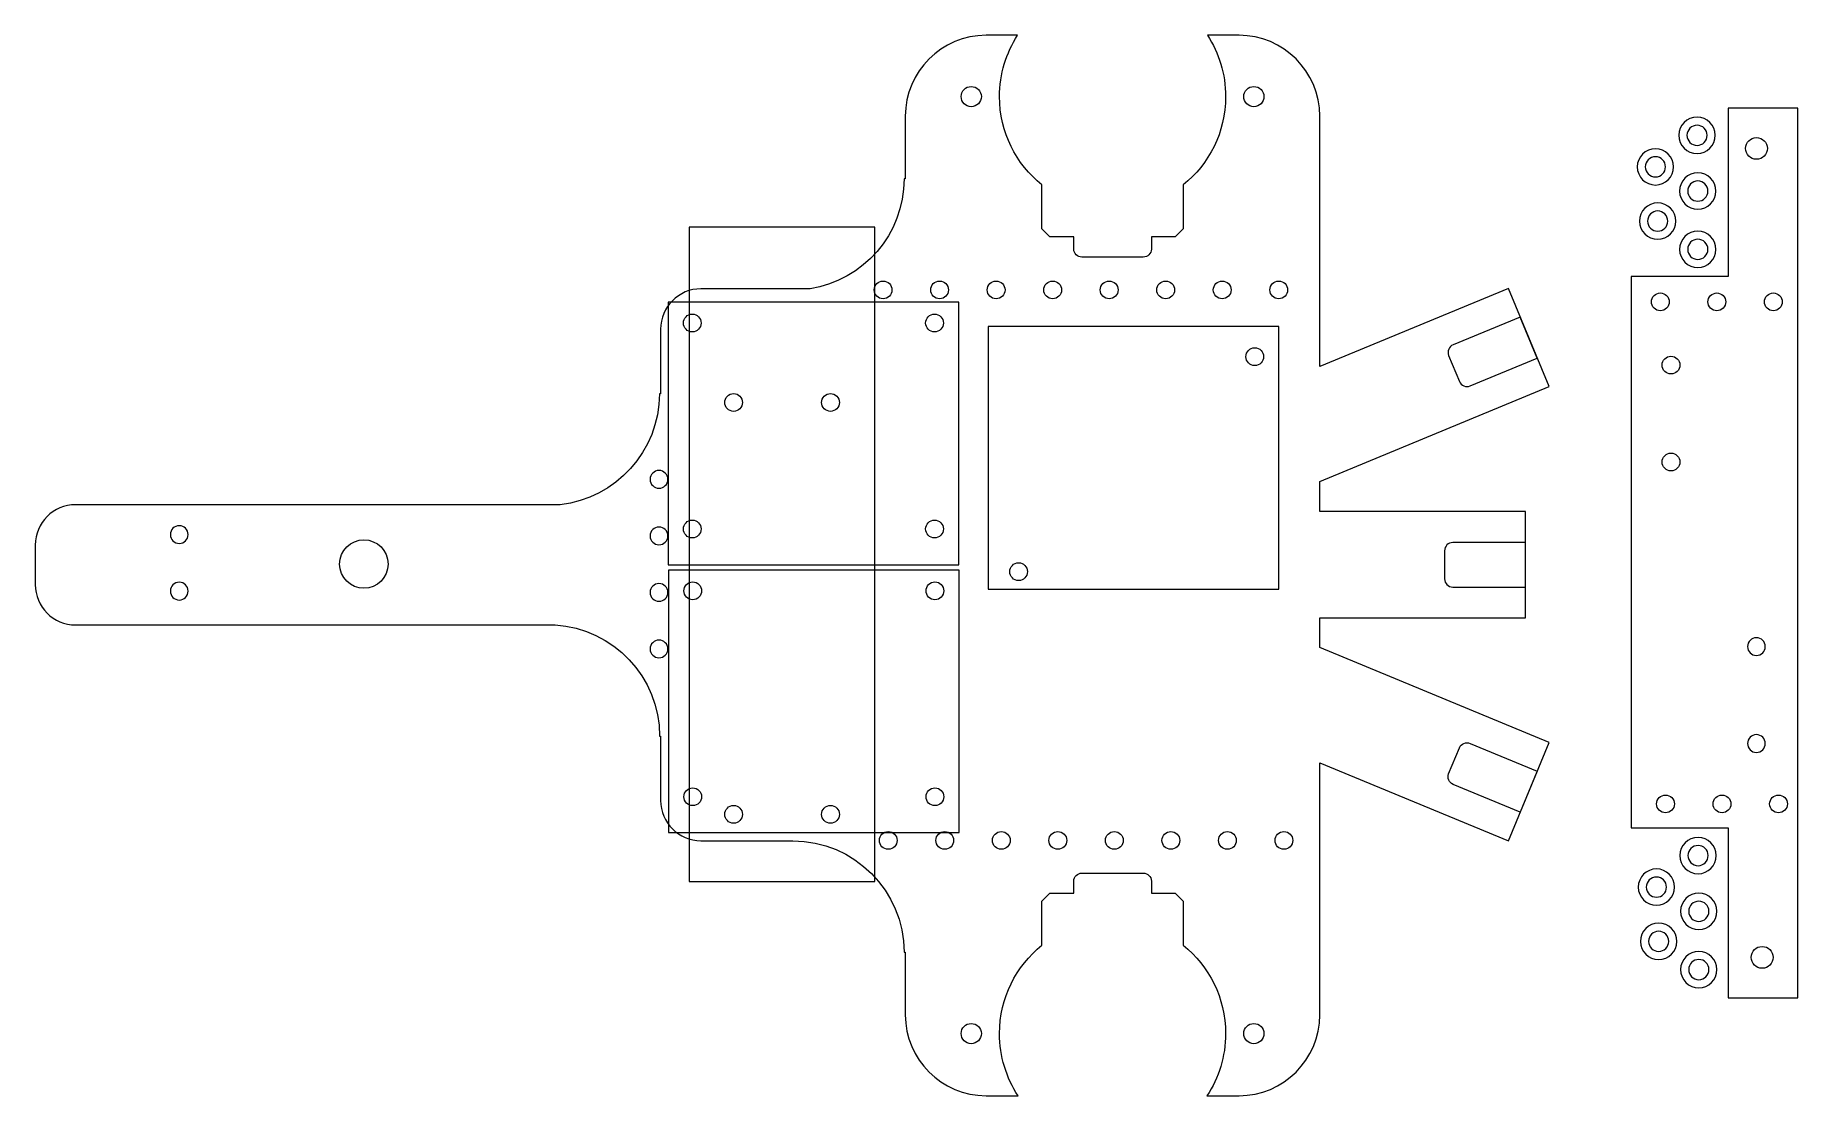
# Model space of a CAD drawing. Header units: millimetres. Extents: x -145 to 74, y -66 to 65.
import ezdxf

# ---------------------------------------------------------------- set-up
doc = ezdxf.new("R2010")
doc.units = ezdxf.units.MM
doc.header["$MEASUREMENT"] = 0
doc.layers.add('layer 1', color=7, linetype='Continuous')

msp = doc.modelspace()

# ---------------------------------------------------------------- linework, layer by layer
at = {"layer": 'layer 1', "color": 1, "lineweight": 9}
for points in [[(-63.7775, -39.4056), (-40.7775, -39.4056), (-40.7775, 41.5944), (-63.7775, 41.5944), (-63.7775, -39.4056)], [(-66.397, -0.2056), (-30.397, -0.2056), (-30.397, 32.2944), (-66.397, 32.2944), (-66.397, -0.2056)], [(-26.7553, -3.2081), (9.2447, -3.2081), (9.2447, 29.2919), (-26.7553, 29.2919), (-26.7553, -3.2081)], [(-66.3443, -33.3668), (-30.3443, -33.3668), (-30.3443, -0.8668), (-66.3443, -0.8668), (-66.3443, -33.3668)]]:
    msp.add_lwpolyline(points, close=True, dxfattribs=at)
at = {"layer": 'layer 1', "lineweight": 9}
for centre, major_axis in [((-28.8471, 57.7667), (0, 1.25)), ((6.1527, 57.7667), (0, 1.25)), ((68.3951, 51.3536), (0, 1.35)), ((-39.7682, 33.8342), (0, 1.1)), ((-32.7684, 33.8342), (0, 1.1)), ((-25.7684, 33.8342), (0, 1.1)), ((-18.7684, 33.8342), (0, 1.1)), ((-11.7682, 33.8342), (0, 1.1)), ((-4.7684, 33.8342), (0, 1.1)), ((2.2316, 33.8342), (0, 1.1)), ((9.2316, 33.8342), (0, 1.1)), ((56.4882, 32.353), (0, 1.1)), ((63.4882, 32.353), (0, 1.1)), ((70.4882, 32.353), (0, 1.1)), ((-63.397, 29.731), (0, 1.1)), ((-33.397, 29.731), (0, 1.1)), ((6.2663, 25.5641), (0, 1.1)), ((57.8118, 24.5238), (0, 1.1)), ((-58.2775, 19.8945), (0, 1.1)), ((-46.2775, 19.8945), (0, 1.1)), ((57.8118, 12.5238), (0, 1.1)), ((-63.397, 4.231), (0, 1.1)), ((-33.397, 4.231), (0, 1.1)), ((-104.0679, -0.1099), (0, 3)), ((-22.9813, -1.054), (0, 1.1)), ((-63.3443, -3.4302), (0, 1.1)), ((-33.3443, -3.4302), (0, 1.1)), ((-63.3443, -28.9302), (0, 1.1)), ((-33.3443, -28.9302), (0, 1.1)), ((-58.2775, -31.1055), (0, 1.1)), ((-46.2775, -31.1055), (0, 1.1)), ((57.1299, -29.814), (0, 1.1)), ((64.1299, -29.814), (0, 1.1)), ((71.1299, -29.814), (0, 1.1)), ((-39.1265, -34.3334), (0, 1.1)), ((-32.1267, -34.3334), (0, 1.1)), ((-25.1267, -34.3334), (0, 1.1)), ((-18.1267, -34.3334), (0, 1.1)), ((-11.1265, -34.3334), (0, 1.1)), ((-4.1267, -34.3334), (0, 1.1)), ((2.8733, -34.3334), (0, 1.1)), ((9.8733, -34.3334), (0, 1.1)), ((69.1007, -48.8144), (0, 1.35)), ((-28.8471, -58.252), (0, 1.25)), ((6.1527, -58.252), (0, 1.25))]:
    msp.add_ellipse(centre, major_axis=major_axis, ratio=1, dxfattribs=at)
for points, knots in [([(-62.3301, 33.9685), (-62.3301, 33.9685), (-48.8009, 33.9685), (-48.8009, 33.9685), (-48.8009, 33.9685), (-42.2288, 35.0092), (-37.1622, 40.7358), (-37.1622, 47.5887), (-37.1622, 47.5887), (-37.1622, 47.5887), (-37.014, 47.5887), (-37.014, 47.5887), (-37.014, 47.5887), (-37.014, 47.5887), (-37.014, 55.3649), (-37.014, 55.3649), (-37.014, 55.3649), (-37.014, 60.8649), (-32.514, 65.3649), (-27.014, 65.3649), (-27.014, 65.3649), (-27.014, 65.3649), (-23.1071, 65.3649), (-23.1071, 65.3649), (-23.1071, 65.3649), (-24.524, 63.1765), (-25.3471, 60.5678), (-25.3471, 57.7667), (-25.3471, 57.7667), (-25.3471, 53.3458), (-23.2974, 49.4042), (-20.0971, 46.8385), (-20.0971, 46.8385), (-20.0971, 46.8385), (-20.0971, 41.3886), (-20.0971, 41.3886), (-20.0971, 41.3886), (-20.0971, 41.3886), (-19.0971, 40.3887), (-19.0971, 40.3887), (-19.0971, 40.3887), (-19.0971, 40.3887), (-16.1501, 40.3887), (-16.1501, 40.3887), (-16.1501, 40.3887), (-16.1501, 40.3887), (-16.1501, 38.8909), (-16.1501, 38.8909), (-16.1501, 38.8909), (-16.1501, 38.3409), (-15.7001, 37.8909), (-15.1501, 37.8909), (-15.1501, 37.8909), (-15.1501, 37.8909), (-7.5441, 37.8909), (-7.5441, 37.8909), (-7.5441, 37.8909), (-6.9941, 37.8909), (-6.5441, 38.3409), (-6.5441, 38.8909), (-6.5441, 38.8909), (-6.5441, 38.8909), (-6.5441, 40.3887), (-6.5441, 40.3887), (-6.5441, 40.3887), (-6.5441, 40.3887), (-3.5971, 40.3887), (-3.5971, 40.3887), (-3.5971, 40.3887), (-3.5971, 40.3887), (-2.5971, 41.3886), (-2.5971, 41.3886), (-2.5971, 41.3886), (-2.5971, 41.3886), (-2.5971, 46.8385), (-2.5971, 46.8385), (-2.5971, 46.8385), (0.6032, 49.4042), (2.6529, 53.3458), (2.6529, 57.7667), (2.6529, 57.7667), (2.6529, 60.5678), (1.8298, 63.1765), (0.4129, 65.3649), (0.4129, 65.3649), (0.4129, 65.3649), (4.3157, 65.3649), (4.3157, 65.3649), (4.3157, 65.3649), (9.8157, 65.3649), (14.3157, 60.8649), (14.3157, 55.3649), (14.3157, 55.3649), (14.3157, 55.3649), (14.3157, 33.9685), (14.3157, 33.9685), (14.3157, 33.9685), (14.3157, 33.9685), (14.3157, 33.7992), (14.3157, 33.7992), (14.3157, 33.7992), (14.3157, 33.7992), (14.3157, 24.3403), (14.3157, 24.3403), (14.3157, 24.3403), (14.3157, 24.3403), (37.6677, 34.0129), (37.6677, 34.0129), (37.6677, 34.0129), (37.6677, 34.0129), (42.7049, 21.8519), (42.7049, 21.8519), (42.7049, 21.8519), (42.7049, 21.8519), (14.3157, 10.0928), (14.3157, 10.0928), (14.3157, 10.0928), (14.3157, 10.0928), (14.3157, 6.3735), (14.3157, 6.3735), (14.3157, 6.3735), (14.3157, 6.3735), (39.7772, 6.3735), (39.7772, 6.3735), (39.7772, 6.3735), (39.7772, 6.3735), (39.7772, -6.7895), (39.7772, -6.7895), (39.7772, -6.7895), (39.7772, -6.7895), (14.3157, -6.7895), (14.3157, -6.7895), (14.3157, -6.7895), (14.3157, -6.7895), (14.3157, -10.4611), (14.3157, -10.4611), (14.3157, -10.4611), (14.3157, -10.4611), (42.7049, -22.2202), (42.7049, -22.2202), (42.7049, -22.2202), (42.7049, -22.2202), (37.6677, -34.3812), (37.6677, -34.3812), (37.6677, -34.3812), (37.6677, -34.3812), (14.3157, -24.7086), (14.3157, -24.7086), (14.3157, -24.7086), (14.3157, -24.7086), (14.3157, -34.3845), (14.3157, -34.3845), (14.3157, -34.3845), (14.3157, -34.3845), (14.3157, -55.9502), (14.3157, -55.9502), (14.3157, -55.9502), (14.3157, -61.4502), (9.8157, -65.9502), (4.3157, -65.9502), (4.3157, -65.9502), (4.3157, -65.9502), (0.347, -65.9502), (0.347, -65.9502), (0.347, -65.9502), (1.804, -63.7414), (2.6529, -61.096), (2.6529, -58.252), (2.6529, -58.252), (2.6529, -53.8311), (0.6032, -49.8895), (-2.5971, -47.3238), (-2.5971, -47.3238), (-2.5971, -47.3238), (-2.5971, -41.8739), (-2.5971, -41.8739), (-2.5971, -41.8739), (-2.5971, -41.8739), (-3.5971, -40.874), (-3.5971, -40.874), (-3.5971, -40.874), (-3.5971, -40.874), (-6.5441, -40.874), (-6.5441, -40.874), (-6.5441, -40.874), (-6.5441, -40.874), (-6.5441, -39.3762), (-6.5441, -39.3762), (-6.5441, -39.3762), (-6.5441, -38.8262), (-6.9941, -38.3762), (-7.5441, -38.3762), (-7.5441, -38.3762), (-7.5441, -38.3762), (-15.1501, -38.3762), (-15.1501, -38.3762), (-15.1501, -38.3762), (-15.7001, -38.3762), (-16.1501, -38.8262), (-16.1501, -39.3762), (-16.1501, -39.3762), (-16.1501, -39.3762), (-16.1501, -40.874), (-16.1501, -40.874), (-16.1501, -40.874), (-16.1501, -40.874), (-19.0971, -40.874), (-19.0971, -40.874), (-19.0971, -40.874), (-19.0971, -40.874), (-20.0971, -41.8739), (-20.0971, -41.8739), (-20.0971, -41.8739), (-20.0971, -41.8739), (-20.0971, -47.3238), (-20.0971, -47.3238), (-20.0971, -47.3238), (-23.2974, -49.8895), (-25.3471, -53.8311), (-25.3471, -58.252), (-25.3471, -58.252), (-25.3471, -61.096), (-24.4982, -63.7414), (-23.0412, -65.9502), (-23.0412, -65.9502), (-23.0412, -65.9502), (-27.014, -65.9502), (-27.014, -65.9502), (-27.014, -65.9502), (-32.514, -65.9502), (-37.014, -61.4502), (-37.014, -55.9502), (-37.014, -55.9502), (-37.014, -55.9502), (-37.014, -48.174), (-37.014, -48.174), (-37.014, -48.174), (-37.014, -48.174), (-37.1622, -48.174), (-37.1622, -48.174), (-37.1622, -48.174), (-37.1622, -40.5898), (-43.3675, -34.3845), (-50.9517, -34.3845), (-50.9517, -34.3845), (-50.9517, -34.3845), (-62.3301, -34.3845), (-62.3301, -34.3845), (-62.3301, -34.3845), (-65.0801, -34.3845), (-67.3301, -32.1345), (-67.3301, -29.3845), (-67.3301, -29.3845), (-67.3301, -29.3845), (-67.3301, -21.4139), (-67.3301, -21.4139), (-67.3301, -21.4139), (-67.3301, -21.4139), (-67.4447, -21.4139), (-67.4447, -21.4139), (-67.4447, -21.4139), (-67.4447, -14.1175), (-73.1884, -8.0984), (-80.3774, -7.652), (-80.3774, -7.652), (-80.3774, -7.652), (-139.7679, -7.652), (-139.7679, -7.652), (-139.7679, -7.652), (-142.5178, -7.652), (-144.7681, -5.402), (-144.7681, -2.652), (-144.7681, -2.652), (-144.7681, -2.652), (-144.7681, 2.236), (-144.7681, 2.236), (-144.7681, 2.236), (-144.7681, 4.986), (-142.518, 7.236), (-139.7679, 7.236), (-139.7679, 7.236), (-139.7679, 7.236), (-79.7724, 7.236), (-79.7724, 7.236), (-79.7724, 7.236), (-72.8812, 7.9842), (-67.4709, 13.8628), (-67.4709, 20.9444), (-67.4709, 20.9444), (-67.4709, 20.9444), (-67.3301, 20.9444), (-67.3301, 20.9444), (-67.3301, 20.9444), (-67.3301, 20.9444), (-67.3301, 28.9685), (-67.3301, 28.9685), (-67.3301, 28.9685), (-67.3301, 31.7185), (-65.0801, 33.9685), (-62.3301, 33.9685)], [0, 0, 0, 0, 0.01315789, 0.01315789, 0.01315789, 0.01315789, 0.02631579, 0.02631579, 0.02631579, 0.02631579, 0.03947368, 0.03947368, 0.03947368, 0.03947368, 0.05263158, 0.05263158, 0.05263158, 0.05263158, 0.06578947, 0.06578947, 0.06578947, 0.06578947, 0.07894737, 0.07894737, 0.07894737, 0.07894737, 0.09210526, 0.09210526, 0.09210526, 0.09210526, 0.10526316, 0.10526316, 0.10526316, 0.10526316, 0.11842105, 0.11842105, 0.11842105, 0.11842105, 0.13157895, 0.13157895, 0.13157895, 0.13157895, 0.14473684, 0.14473684, 0.14473684, 0.14473684, 0.15789474, 0.15789474, 0.15789474, 0.15789474, 0.17105263, 0.17105263, 0.17105263, 0.17105263, 0.18421053, 0.18421053, 0.18421053, 0.18421053, 0.19736842, 0.19736842, 0.19736842, 0.19736842, 0.21052632, 0.21052632, 0.21052632, 0.21052632, 0.22368421, 0.22368421, 0.22368421, 0.22368421, 0.23684211, 0.23684211, 0.23684211, 0.23684211, 0.25, 0.25, 0.25, 0.25, 0.26315789, 0.26315789, 0.26315789, 0.26315789, 0.27631579, 0.27631579, 0.27631579, 0.27631579, 0.28947368, 0.28947368, 0.28947368, 0.28947368, 0.30263158, 0.30263158, 0.30263158, 0.30263158, 0.31578947, 0.31578947, 0.31578947, 0.31578947, 0.32894737, 0.32894737, 0.32894737, 0.32894737, 0.34210526, 0.34210526, 0.34210526, 0.34210526, 0.35526316, 0.35526316, 0.35526316, 0.35526316, 0.36842105, 0.36842105, 0.36842105, 0.36842105, 0.38157895, 0.38157895, 0.38157895, 0.38157895, 0.39473684, 0.39473684, 0.39473684, 0.39473684, 0.40789474, 0.40789474, 0.40789474, 0.40789474, 0.42105263, 0.42105263, 0.42105263, 0.42105263, 0.43421053, 0.43421053, 0.43421053, 0.43421053, 0.44736842, 0.44736842, 0.44736842, 0.44736842, 0.46052632, 0.46052632, 0.46052632, 0.46052632, 0.47368421, 0.47368421, 0.47368421, 0.47368421, 0.48684211, 0.48684211, 0.48684211, 0.48684211, 0.5, 0.5, 0.5, 0.5, 0.51315789, 0.51315789, 0.51315789, 0.51315789, 0.52631579, 0.52631579, 0.52631579, 0.52631579, 0.53947368, 0.53947368, 0.53947368, 0.53947368, 0.55263158, 0.55263158, 0.55263158, 0.55263158, 0.56578947, 0.56578947, 0.56578947, 0.56578947, 0.57894737, 0.57894737, 0.57894737, 0.57894737, 0.59210526, 0.59210526, 0.59210526, 0.59210526, 0.60526316, 0.60526316, 0.60526316, 0.60526316, 0.61842105, 0.61842105, 0.61842105, 0.61842105, 0.63157895, 0.63157895, 0.63157895, 0.63157895, 0.64473684, 0.64473684, 0.64473684, 0.64473684, 0.65789474, 0.65789474, 0.65789474, 0.65789474, 0.67105263, 0.67105263, 0.67105263, 0.67105263, 0.68421053, 0.68421053, 0.68421053, 0.68421053, 0.69736842, 0.69736842, 0.69736842, 0.69736842, 0.71052632, 0.71052632, 0.71052632, 0.71052632, 0.72368421, 0.72368421, 0.72368421, 0.72368421, 0.73684211, 0.73684211, 0.73684211, 0.73684211, 0.75, 0.75, 0.75, 0.75, 0.76315789, 0.76315789, 0.76315789, 0.76315789, 0.77631579, 0.77631579, 0.77631579, 0.77631579, 0.78947368, 0.78947368, 0.78947368, 0.78947368, 0.80263158, 0.80263158, 0.80263158, 0.80263158, 0.81578947, 0.81578947, 0.81578947, 0.81578947, 0.82894737, 0.82894737, 0.82894737, 0.82894737, 0.84210526, 0.84210526, 0.84210526, 0.84210526, 0.85526316, 0.85526316, 0.85526316, 0.85526316, 0.86842105, 0.86842105, 0.86842105, 0.86842105, 0.88157895, 0.88157895, 0.88157895, 0.88157895, 0.89473684, 0.89473684, 0.89473684, 0.89473684, 0.90789474, 0.90789474, 0.90789474, 0.90789474, 0.92105263, 0.92105263, 0.92105263, 0.92105263, 0.93421053, 0.93421053, 0.93421053, 0.93421053, 0.94736842, 0.94736842, 0.94736842, 0.94736842, 0.96052632, 0.96052632, 0.96052632, 0.96052632, 0.97368421, 0.97368421, 0.97368421, 0.97368421, 1, 1, 1, 1]), ([(64.8815, 56.3536), (64.8815, 56.3536), (73.5104, 56.3536), (73.5104, 56.3536), (73.5104, 56.3536), (73.5104, 56.3536), (73.5104, -53.8144), (73.5104, -53.8144), (73.5104, -53.8144), (73.5104, -53.8144), (64.8941, -53.8144), (64.8941, -53.8144), (64.8941, -53.8144), (64.8941, -53.8144), (64.8941, -32.7774), (64.8941, -32.7774), (64.8941, -32.7774), (64.8941, -32.7774), (52.8729, -32.7774), (52.8729, -32.7774), (52.8729, -32.7774), (52.8729, -32.7774), (52.8729, 35.4891), (52.8729, 35.4891), (52.8729, 35.4891), (52.8729, 35.4891), (64.8815, 35.4891), (64.8815, 35.4891), (64.8815, 35.4891), (64.8815, 35.4891), (64.8815, 56.3536), (64.8815, 56.3536)], [0, 0, 0, 0, 0.11111111, 0.11111111, 0.11111111, 0.11111111, 0.22222222, 0.22222222, 0.22222222, 0.22222222, 0.33333333, 0.33333333, 0.33333333, 0.33333333, 0.44444444, 0.44444444, 0.44444444, 0.44444444, 0.55555556, 0.55555556, 0.55555556, 0.55555556, 0.66666667, 0.66666667, 0.66666667, 0.66666667, 0.77777778, 0.77777778, 0.77777778, 0.77777778, 1, 1, 1, 1]), ([(63.2892, 52.9752), (63.2892, 51.7327), (62.2817, 50.7252), (61.0392, 50.7252), (61.0392, 50.7252), (59.7967, 50.7252), (58.7892, 51.7327), (58.7892, 52.9752), (58.7892, 52.9752), (58.7892, 54.2177), (59.7967, 55.2252), (61.0392, 55.2252), (61.0392, 55.2252), (62.2817, 55.2252), (63.2892, 54.2177), (63.2892, 52.9752)], [0, 0, 0, 0, 0.2, 0.2, 0.2, 0.2, 0.4, 0.4, 0.4, 0.4, 0.6, 0.6, 0.6, 0.6, 1, 1, 1, 1]), ([(62.2892, 52.9752), (62.2892, 52.2849), (61.7295, 51.7252), (61.0392, 51.7252), (61.0392, 51.7252), (60.3489, 51.7252), (59.7892, 52.2849), (59.7892, 52.9752), (59.7892, 52.9752), (59.7892, 53.6655), (60.3489, 54.2252), (61.0392, 54.2252), (61.0392, 54.2252), (61.7295, 54.2252), (62.2892, 53.6655), (62.2892, 52.9752)], [0, 0, 0, 0, 0.2, 0.2, 0.2, 0.2, 0.4, 0.4, 0.4, 0.4, 0.6, 0.6, 0.6, 0.6, 1, 1, 1, 1]), ([(58.1341, 49.0702), (58.1341, 47.8277), (57.1266, 46.8202), (55.8841, 46.8202), (55.8841, 46.8202), (54.6416, 46.8202), (53.6341, 47.8277), (53.6341, 49.0702), (53.6341, 49.0702), (53.6341, 50.3127), (54.6416, 51.3202), (55.8841, 51.3202), (55.8841, 51.3202), (57.1266, 51.3202), (58.1341, 50.3127), (58.1341, 49.0702)], [0, 0, 0, 0, 0.2, 0.2, 0.2, 0.2, 0.4, 0.4, 0.4, 0.4, 0.6, 0.6, 0.6, 0.6, 1, 1, 1, 1]), ([(57.1341, 49.0702), (57.1341, 48.3799), (56.5744, 47.8202), (55.8841, 47.8202), (55.8841, 47.8202), (55.1938, 47.8202), (54.6341, 48.3799), (54.6341, 49.0702), (54.6341, 49.0702), (54.6341, 49.7605), (55.1938, 50.3202), (55.8841, 50.3202), (55.8841, 50.3202), (56.5744, 50.3202), (57.1341, 49.7605), (57.1341, 49.0702)], [0, 0, 0, 0, 0.2, 0.2, 0.2, 0.2, 0.4, 0.4, 0.4, 0.4, 0.6, 0.6, 0.6, 0.6, 1, 1, 1, 1]), ([(63.3806, 46.0737), (63.3806, 44.8312), (62.3731, 43.8237), (61.1306, 43.8237), (61.1306, 43.8237), (59.8881, 43.8237), (58.8806, 44.8312), (58.8806, 46.0737), (58.8806, 46.0737), (58.8806, 47.3162), (59.8881, 48.3237), (61.1306, 48.3237), (61.1306, 48.3237), (62.3731, 48.3237), (63.3806, 47.3162), (63.3806, 46.0737)], [0, 0, 0, 0, 0.2, 0.2, 0.2, 0.2, 0.4, 0.4, 0.4, 0.4, 0.6, 0.6, 0.6, 0.6, 1, 1, 1, 1]), ([(62.3806, 46.0737), (62.3806, 45.3834), (61.8209, 44.8237), (61.1306, 44.8237), (61.1306, 44.8237), (60.4403, 44.8237), (59.8806, 45.3834), (59.8806, 46.0737), (59.8806, 46.0737), (59.8806, 46.764), (60.4403, 47.3237), (61.1306, 47.3237), (61.1306, 47.3237), (61.8209, 47.3237), (62.3806, 46.764), (62.3806, 46.0737)], [0, 0, 0, 0, 0.2, 0.2, 0.2, 0.2, 0.4, 0.4, 0.4, 0.4, 0.6, 0.6, 0.6, 0.6, 1, 1, 1, 1]), ([(58.4115, 42.3546), (58.4115, 41.1121), (57.404, 40.1046), (56.1615, 40.1046), (56.1615, 40.1046), (54.919, 40.1046), (53.9115, 41.1121), (53.9115, 42.3546), (53.9115, 42.3546), (53.9115, 43.5971), (54.919, 44.6046), (56.1615, 44.6046), (56.1615, 44.6046), (57.404, 44.6046), (58.4115, 43.5971), (58.4115, 42.3546)], [0, 0, 0, 0, 0.2, 0.2, 0.2, 0.2, 0.4, 0.4, 0.4, 0.4, 0.6, 0.6, 0.6, 0.6, 1, 1, 1, 1]), ([(57.4115, 42.3546), (57.4115, 41.6643), (56.8518, 41.1046), (56.1615, 41.1046), (56.1615, 41.1046), (55.4712, 41.1046), (54.9115, 41.6643), (54.9115, 42.3546), (54.9115, 42.3546), (54.9115, 43.0449), (55.4712, 43.6046), (56.1615, 43.6046), (56.1615, 43.6046), (56.8518, 43.6046), (57.4115, 43.0449), (57.4115, 42.3546)], [0, 0, 0, 0, 0.2, 0.2, 0.2, 0.2, 0.4, 0.4, 0.4, 0.4, 0.6, 0.6, 0.6, 0.6, 1, 1, 1, 1]), ([(63.3806, 38.8546), (63.3806, 37.6121), (62.3731, 36.6046), (61.1306, 36.6046), (61.1306, 36.6046), (59.8881, 36.6046), (58.8806, 37.6121), (58.8806, 38.8546), (58.8806, 38.8546), (58.8806, 40.0971), (59.8881, 41.1046), (61.1306, 41.1046), (61.1306, 41.1046), (62.3731, 41.1046), (63.3806, 40.0971), (63.3806, 38.8546)], [0, 0, 0, 0, 0.2, 0.2, 0.2, 0.2, 0.4, 0.4, 0.4, 0.4, 0.6, 0.6, 0.6, 0.6, 1, 1, 1, 1]), ([(62.3806, 38.8546), (62.3806, 38.1643), (61.8209, 37.6046), (61.1306, 37.6046), (61.1306, 37.6046), (60.4403, 37.6046), (59.8806, 38.1643), (59.8806, 38.8546), (59.8806, 38.8546), (59.8806, 39.5449), (60.4403, 40.1046), (61.1306, 40.1046), (61.1306, 40.1046), (61.8209, 40.1046), (62.3806, 39.5449), (62.3806, 38.8546)], [0, 0, 0, 0, 0.2, 0.2, 0.2, 0.2, 0.4, 0.4, 0.4, 0.4, 0.6, 0.6, 0.6, 0.6, 1, 1, 1, 1]), ([(30.8188, 27.0288), (30.8188, 27.0288), (39.1337, 30.473), (39.1337, 30.473), (39.1337, 30.473), (39.1337, 30.473), (41.2385, 25.3916), (41.2385, 25.3916), (41.2385, 25.3916), (41.2385, 25.3916), (32.9236, 21.9475), (32.9236, 21.9475), (32.9236, 21.9475), (32.4154, 21.737), (31.8275, 21.9806), (31.617, 22.4886), (31.617, 22.4886), (31.617, 22.4886), (30.2776, 25.7223), (30.2776, 25.7223), (30.2776, 25.7223), (30.0671, 26.2303), (30.3107, 26.8183), (30.8188, 27.0288)], [0, 0, 0, 0, 0.14285714, 0.14285714, 0.14285714, 0.14285714, 0.28571429, 0.28571429, 0.28571429, 0.28571429, 0.42857143, 0.42857143, 0.42857143, 0.42857143, 0.57142857, 0.57142857, 0.57142857, 0.57142857, 0.71428571, 0.71428571, 0.71428571, 0.71428571, 1, 1, 1, 1]), ([(-68.6229, 10.3725), (-68.6229, 10.98), (-68.1304, 11.4725), (-67.5229, 11.4725), (-67.5229, 11.4725), (-66.9154, 11.4725), (-66.4229, 10.98), (-66.4229, 10.3725), (-66.4229, 10.3725), (-66.4229, 9.765), (-66.9154, 9.2725), (-67.5229, 9.2725), (-67.5229, 9.2725), (-68.1304, 9.2725), (-68.6229, 9.765), (-68.6229, 10.3725)], [0, 0, 0, 0, 0.2, 0.2, 0.2, 0.2, 0.4, 0.4, 0.4, 0.4, 0.6, 0.6, 0.6, 0.6, 1, 1, 1, 1]), ([(-128.0379, 3.5351), (-128.0379, 4.1426), (-127.5454, 4.6351), (-126.9379, 4.6351), (-126.9379, 4.6351), (-126.3304, 4.6351), (-125.8379, 4.1426), (-125.8379, 3.5351), (-125.8379, 3.5351), (-125.8379, 2.9276), (-126.3304, 2.4351), (-126.9379, 2.4351), (-126.9379, 2.4351), (-127.5454, 2.4351), (-128.0379, 2.9276), (-128.0379, 3.5351)], [0, 0, 0, 0, 0.2, 0.2, 0.2, 0.2, 0.4, 0.4, 0.4, 0.4, 0.6, 0.6, 0.6, 0.6, 1, 1, 1, 1]), ([(-68.6229, 3.3727), (-68.6229, 3.9802), (-68.1304, 4.4727), (-67.5229, 4.4727), (-67.5229, 4.4727), (-66.9154, 4.4727), (-66.4229, 3.9802), (-66.4229, 3.3727), (-66.4229, 3.3727), (-66.4229, 2.7652), (-66.9154, 2.2727), (-67.5229, 2.2727), (-67.5229, 2.2727), (-68.1304, 2.2727), (-68.6229, 2.7652), (-68.6229, 3.3727)], [0, 0, 0, 0, 0.2, 0.2, 0.2, 0.2, 0.4, 0.4, 0.4, 0.4, 0.6, 0.6, 0.6, 0.6, 1, 1, 1, 1]), ([(30.777, 2.542), (30.777, 2.542), (39.777, 2.542), (39.777, 2.542), (39.777, 2.542), (39.777, 2.542), (39.777, -2.958), (39.777, -2.958), (39.777, -2.958), (39.777, -2.958), (30.777, -2.958), (30.777, -2.958), (30.777, -2.958), (30.227, -2.958), (29.777, -2.508), (29.777, -1.9581), (29.777, -1.9581), (29.777, -1.9581), (29.777, 1.542), (29.777, 1.542), (29.777, 1.542), (29.777, 2.0919), (30.227, 2.542), (30.777, 2.542)], [0, 0, 0, 0, 0.14285714, 0.14285714, 0.14285714, 0.14285714, 0.28571429, 0.28571429, 0.28571429, 0.28571429, 0.42857143, 0.42857143, 0.42857143, 0.42857143, 0.57142857, 0.57142857, 0.57142857, 0.57142857, 0.71428571, 0.71428571, 0.71428571, 0.71428571, 1, 1, 1, 1]), ([(-128.0379, -3.4649), (-128.0379, -2.8574), (-127.5454, -2.3649), (-126.9379, -2.3649), (-126.9379, -2.3649), (-126.3304, -2.3649), (-125.8379, -2.8574), (-125.8379, -3.4649), (-125.8379, -3.4649), (-125.8379, -4.0724), (-126.3304, -4.5649), (-126.9379, -4.5649), (-126.9379, -4.5649), (-127.5454, -4.5649), (-128.0379, -4.0724), (-128.0379, -3.4649)], [0, 0, 0, 0, 0.2, 0.2, 0.2, 0.2, 0.4, 0.4, 0.4, 0.4, 0.6, 0.6, 0.6, 0.6, 1, 1, 1, 1]), ([(-68.6229, -3.6275), (-68.6229, -3.02), (-68.1304, -2.5275), (-67.5229, -2.5275), (-67.5229, -2.5275), (-66.9154, -2.5275), (-66.4229, -3.02), (-66.4229, -3.6275), (-66.4229, -3.6275), (-66.4229, -4.235), (-66.9154, -4.7275), (-67.5229, -4.7275), (-67.5229, -4.7275), (-68.1304, -4.7275), (-68.6229, -4.235), (-68.6229, -3.6275)], [0, 0, 0, 0, 0.2, 0.2, 0.2, 0.2, 0.4, 0.4, 0.4, 0.4, 0.6, 0.6, 0.6, 0.6, 1, 1, 1, 1]), ([(-68.6229, -10.6275), (-68.6229, -10.02), (-68.1304, -9.5275), (-67.5229, -9.5275), (-67.5229, -9.5275), (-66.9154, -9.5275), (-66.4229, -10.02), (-66.4229, -10.6275), (-66.4229, -10.6275), (-66.4229, -11.235), (-66.9154, -11.7275), (-67.5229, -11.7275), (-67.5229, -11.7275), (-68.1304, -11.7275), (-68.6229, -11.235), (-68.6229, -10.6275)], [0, 0, 0, 0, 0.2, 0.2, 0.2, 0.2, 0.4, 0.4, 0.4, 0.4, 0.6, 0.6, 0.6, 0.6, 1, 1, 1, 1]), ([(68.3951, -11.4373), (67.7876, -11.4373), (67.2951, -10.9448), (67.2951, -10.3373), (67.2951, -10.3373), (67.2951, -9.7298), (67.7876, -9.2373), (68.3951, -9.2373), (68.3951, -9.2373), (69.0026, -9.2373), (69.4951, -9.7298), (69.4951, -10.3373), (69.4951, -10.3373), (69.4951, -10.9448), (69.0026, -11.4373), (68.3951, -11.4373)], [0, 0, 0, 0, 0.2, 0.2, 0.2, 0.2, 0.4, 0.4, 0.4, 0.4, 0.6, 0.6, 0.6, 0.6, 1, 1, 1, 1]), ([(68.3951, -23.4373), (67.7876, -23.4373), (67.2951, -22.9448), (67.2951, -22.3373), (67.2951, -22.3373), (67.2951, -21.7298), (67.7876, -21.2373), (68.3951, -21.2373), (68.3951, -21.2373), (69.0026, -21.2373), (69.4951, -21.7298), (69.4951, -22.3373), (69.4951, -22.3373), (69.4951, -22.9448), (69.0026, -23.4373), (68.3951, -23.4373)], [0, 0, 0, 0, 0.2, 0.2, 0.2, 0.2, 0.4, 0.4, 0.4, 0.4, 0.6, 0.6, 0.6, 0.6, 1, 1, 1, 1]), ([(30.8188, -27.3971), (30.8188, -27.3971), (39.1337, -30.8413), (39.1337, -30.8413), (39.1337, -30.8413), (39.1337, -30.8413), (41.2385, -25.7599), (41.2385, -25.7599), (41.2385, -25.7599), (41.2385, -25.7599), (32.9236, -22.3158), (32.9236, -22.3158), (32.9236, -22.3158), (32.4154, -22.1053), (31.8275, -22.3489), (31.617, -22.8569), (31.617, -22.8569), (31.617, -22.8569), (30.2776, -26.0906), (30.2776, -26.0906), (30.2776, -26.0906), (30.0671, -26.5986), (30.3107, -27.1866), (30.8188, -27.3971)], [0, 0, 0, 0, 0.14285714, 0.14285714, 0.14285714, 0.14285714, 0.28571429, 0.28571429, 0.28571429, 0.28571429, 0.42857143, 0.42857143, 0.42857143, 0.42857143, 0.57142857, 0.57142857, 0.57142857, 0.57142857, 0.71428571, 0.71428571, 0.71428571, 0.71428571, 1, 1, 1, 1]), ([(63.4118, -36.2109), (63.4118, -37.4534), (62.4043, -38.4609), (61.1618, -38.4609), (61.1618, -38.4609), (59.9193, -38.4609), (58.9118, -37.4534), (58.9118, -36.2109), (58.9118, -36.2109), (58.9118, -34.9684), (59.9193, -33.9609), (61.1618, -33.9609), (61.1618, -33.9609), (62.4043, -33.9609), (63.4118, -34.9684), (63.4118, -36.2109)], [0, 0, 0, 0, 0.2, 0.2, 0.2, 0.2, 0.4, 0.4, 0.4, 0.4, 0.6, 0.6, 0.6, 0.6, 1, 1, 1, 1]), ([(62.4118, -36.2109), (62.4118, -36.9012), (61.8521, -37.4609), (61.1618, -37.4609), (61.1618, -37.4609), (60.4715, -37.4609), (59.9118, -36.9012), (59.9118, -36.2109), (59.9118, -36.2109), (59.9118, -35.5206), (60.4715, -34.9609), (61.1618, -34.9609), (61.1618, -34.9609), (61.8521, -34.9609), (62.4118, -35.5206), (62.4118, -36.2109)], [0, 0, 0, 0, 0.2, 0.2, 0.2, 0.2, 0.4, 0.4, 0.4, 0.4, 0.6, 0.6, 0.6, 0.6, 1, 1, 1, 1]), ([(58.2567, -40.1159), (58.2567, -41.3584), (57.2492, -42.3659), (56.0067, -42.3659), (56.0067, -42.3659), (54.7642, -42.3659), (53.7567, -41.3584), (53.7567, -40.1159), (53.7567, -40.1159), (53.7567, -38.8734), (54.7642, -37.8659), (56.0067, -37.8659), (56.0067, -37.8659), (57.2492, -37.8659), (58.2567, -38.8734), (58.2567, -40.1159)], [0, 0, 0, 0, 0.2, 0.2, 0.2, 0.2, 0.4, 0.4, 0.4, 0.4, 0.6, 0.6, 0.6, 0.6, 1, 1, 1, 1]), ([(57.2567, -40.1159), (57.2567, -40.8062), (56.697, -41.3659), (56.0067, -41.3659), (56.0067, -41.3659), (55.3164, -41.3659), (54.7567, -40.8062), (54.7567, -40.1159), (54.7567, -40.1159), (54.7567, -39.4256), (55.3164, -38.8659), (56.0067, -38.8659), (56.0067, -38.8659), (56.697, -38.8659), (57.2567, -39.4256), (57.2567, -40.1159)], [0, 0, 0, 0, 0.2, 0.2, 0.2, 0.2, 0.4, 0.4, 0.4, 0.4, 0.6, 0.6, 0.6, 0.6, 1, 1, 1, 1]), ([(63.5032, -43.1124), (63.5032, -44.3549), (62.4957, -45.3624), (61.2532, -45.3624), (61.2532, -45.3624), (60.0107, -45.3624), (59.0032, -44.3549), (59.0032, -43.1124), (59.0032, -43.1124), (59.0032, -41.8699), (60.0107, -40.8624), (61.2532, -40.8624), (61.2532, -40.8624), (62.4957, -40.8624), (63.5032, -41.8699), (63.5032, -43.1124)], [0, 0, 0, 0, 0.2, 0.2, 0.2, 0.2, 0.4, 0.4, 0.4, 0.4, 0.6, 0.6, 0.6, 0.6, 1, 1, 1, 1]), ([(62.5032, -43.1124), (62.5032, -43.8027), (61.9435, -44.3624), (61.2532, -44.3624), (61.2532, -44.3624), (60.5629, -44.3624), (60.0032, -43.8027), (60.0032, -43.1124), (60.0032, -43.1124), (60.0032, -42.4221), (60.5629, -41.8624), (61.2532, -41.8624), (61.2532, -41.8624), (61.9435, -41.8624), (62.5032, -42.4221), (62.5032, -43.1124)], [0, 0, 0, 0, 0.2, 0.2, 0.2, 0.2, 0.4, 0.4, 0.4, 0.4, 0.6, 0.6, 0.6, 0.6, 1, 1, 1, 1]), ([(58.5341, -46.8315), (58.5341, -48.074), (57.5266, -49.0815), (56.2841, -49.0815), (56.2841, -49.0815), (55.0416, -49.0815), (54.0341, -48.074), (54.0341, -46.8315), (54.0341, -46.8315), (54.0341, -45.589), (55.0416, -44.5815), (56.2841, -44.5815), (56.2841, -44.5815), (57.5266, -44.5815), (58.5341, -45.589), (58.5341, -46.8315)], [0, 0, 0, 0, 0.2, 0.2, 0.2, 0.2, 0.4, 0.4, 0.4, 0.4, 0.6, 0.6, 0.6, 0.6, 1, 1, 1, 1]), ([(57.5341, -46.8315), (57.5341, -47.5218), (56.9744, -48.0815), (56.2841, -48.0815), (56.2841, -48.0815), (55.5938, -48.0815), (55.0341, -47.5218), (55.0341, -46.8315), (55.0341, -46.8315), (55.0341, -46.1412), (55.5938, -45.5815), (56.2841, -45.5815), (56.2841, -45.5815), (56.9744, -45.5815), (57.5341, -46.1412), (57.5341, -46.8315)], [0, 0, 0, 0, 0.2, 0.2, 0.2, 0.2, 0.4, 0.4, 0.4, 0.4, 0.6, 0.6, 0.6, 0.6, 1, 1, 1, 1]), ([(63.5032, -50.3315), (63.5032, -51.574), (62.4957, -52.5815), (61.2532, -52.5815), (61.2532, -52.5815), (60.0107, -52.5815), (59.0032, -51.574), (59.0032, -50.3315), (59.0032, -50.3315), (59.0032, -49.089), (60.0107, -48.0815), (61.2532, -48.0815), (61.2532, -48.0815), (62.4957, -48.0815), (63.5032, -49.089), (63.5032, -50.3315)], [0, 0, 0, 0, 0.2, 0.2, 0.2, 0.2, 0.4, 0.4, 0.4, 0.4, 0.6, 0.6, 0.6, 0.6, 1, 1, 1, 1]), ([(62.5032, -50.3315), (62.5032, -51.0218), (61.9435, -51.5815), (61.2532, -51.5815), (61.2532, -51.5815), (60.5629, -51.5815), (60.0032, -51.0218), (60.0032, -50.3315), (60.0032, -50.3315), (60.0032, -49.6412), (60.5629, -49.0815), (61.2532, -49.0815), (61.2532, -49.0815), (61.9435, -49.0815), (62.5032, -49.6412), (62.5032, -50.3315)], [0, 0, 0, 0, 0.2, 0.2, 0.2, 0.2, 0.4, 0.4, 0.4, 0.4, 0.6, 0.6, 0.6, 0.6, 1, 1, 1, 1])]:
    msp.add_open_spline(points, degree=3, knots=knots, dxfattribs=at)

doc.saveas('drawing.dxf')
